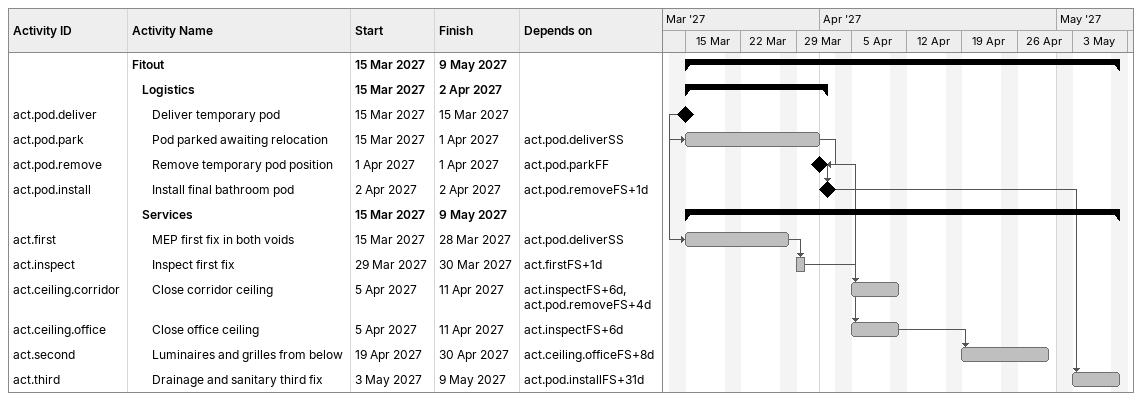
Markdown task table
| ID | Level | Task | Start | Finish | Predecessors |
|---|---|---|---|---|---|
|  | 1 | **Fitout** | 2027-03-15 | 2027-05-09 |  |
|  | 2 | **Logistics** | 2027-03-15 | 2027-04-02 |  |
| act.pod.deliver | 3 | Deliver temporary pod (milestone) | 2027-03-15 | 2027-03-15 |  |
| act.pod.park | 3 | Pod parked awaiting relocation | 2027-03-15 | 2027-04-01 | act.pod.deliverSS |
| act.pod.remove | 3 | Remove temporary pod position (milestone) | 2027-04-01 | 2027-04-01 | act.pod.parkFF |
| act.pod.install | 3 | Install final bathroom pod (milestone) | 2027-04-02 | 2027-04-02 | act.pod.removeFS+1d |
|  | 2 | **Services** | 2027-03-15 | 2027-05-09 |  |
| act.first | 3 | MEP first fix in both voids | 2027-03-15 | 2027-03-28 | act.pod.deliverSS |
| act.inspect | 3 | Inspect first fix | 2027-03-29 | 2027-03-30 | act.firstFS+1d |
| act.ceiling.corridor | 3 | Close corridor ceiling | 2027-04-05 | 2027-04-11 | act.inspectFS+6d, act.pod.removeFS+4d |
| act.ceiling.office | 3 | Close office ceiling | 2027-04-05 | 2027-04-11 | act.inspectFS+6d |
| act.second | 3 | Luminaires and grilles from below | 2027-04-19 | 2027-04-30 | act.ceiling.officeFS+8d |
| act.third | 3 | Drainage and sanitary third fix | 2027-05-03 | 2027-05-09 | act.pod.installFS+31d |
